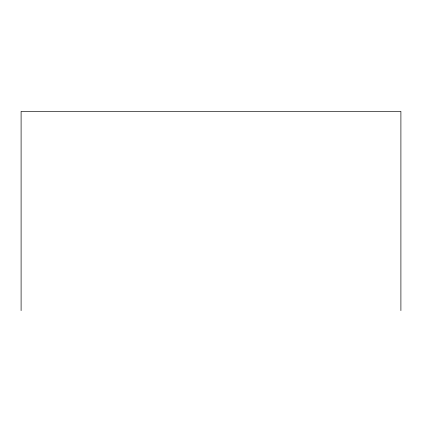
<?xml version="1.0" encoding="UTF-8"?>
<svg xmlns="http://www.w3.org/2000/svg" width="422" height="422" viewBox="0 0 422 422"><rect width="100%" height="100%" fill="white"/><g stroke="black" fill="none" stroke-linecap="round" stroke-linejoin="round"><path stroke-width="0.63" d="M400.9 310.618L400.9 111.382L21.1 111.382L21.1 310.618"/></g></svg>
